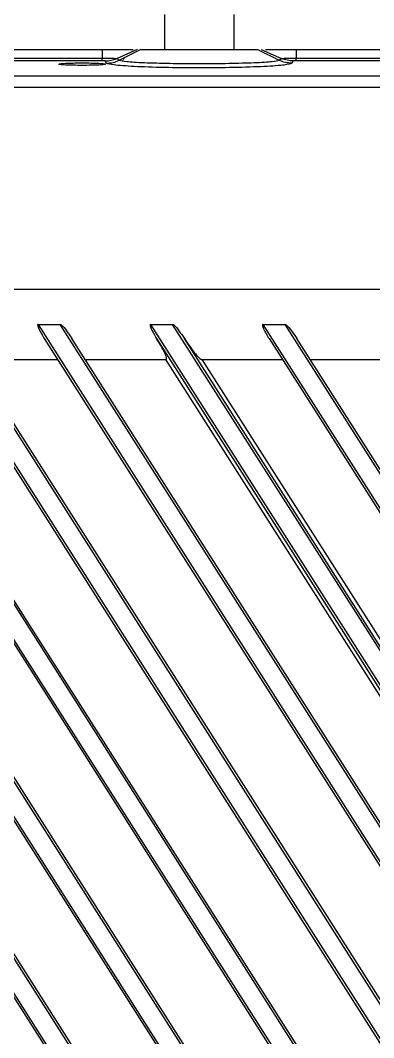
# Model space of a CAD drawing. Header units: millimetres. Extents: x 620 to 19791, y 2539 to 6969.
# Drawn here: x 17536.7 to 17566.9, y 5402.2 to 5489.1 of the extents above; entities that cross this region are included whole.
import ezdxf

# ---------------------------------------------------------------- set-up
doc = ezdxf.new("R2010")
doc.units = ezdxf.units.MM

# ---------------------------------------------------------------- blocks, each defined once
blk = doc.blocks.new('tgd')
at = {"color": 7, "linetype": 'Continuous', "lineweight": 25}
for p, q in [((18214.503, 5054.606), (18214.503, 5051.606)), ((18220.453, 5051.606), (18220.453, 5054.606)), ((18165.619, 5051.606), (18209.185, 5051.606)), ((18209.185, 5051.606), (18209.185, 5050.881)), ((18212.174, 5051.606), (18210.453, 5050.851)), ((18222.459, 5051.606), (18224.303, 5050.701)), ((18222.782, 5051.606), (18224.503, 5050.851)), ((18225.771, 5051.606), (18225.771, 5050.881)), ((18225.771, 5051.606), (18269.337, 5051.606)), ((18165.619, 5050.881), (18209.185, 5050.881)), ((18209.185, 5050.656), (18165.619, 5050.656)), ((18209.185, 5050.656), (18209.185, 5050.881)), ((18209.556, 5050.446), (18209.451, 5050.642)), ((18210.935, 5050.693), (18210.928, 5050.624)), ((18211.06, 5050.901), (18210.943, 5050.766)), ((18224.303, 5050.701), (18224.503, 5050.851)), ((18225.504, 5050.642), (18225.4, 5050.446)), ((18225.771, 5050.656), (18225.771, 5050.881)), ((18225.771, 5050.881), (18269.337, 5050.881)), ((18269.347, 5050.656), (18225.771, 5050.656)), ((18166.074, 5049.369), (18268.882, 5049.369)), ((18266.891, 5048.37), (18168.065, 5048.37)), ((18189.715, 5031.151), (18263.646, 5031.151)), ((18194.104, 5028.149), (18289.269, 4878.766)), ((18289.269, 4881.744), (18195.998, 5028.15)), ((18203.704, 5028.151), (18205.601, 5028.151)), ((18203.704, 5028.151), (18289.269, 4893.841)), ((18289.269, 4896.819), (18205.601, 5028.151)), ((18213.308, 5028.151), (18215.205, 5028.151)), ((18213.308, 5028.151), (18289.269, 4908.917)), ((18289.269, 4911.894), (18215.205, 5028.151)), ((18222.912, 5028.151), (18224.809, 5028.151)), ((18222.912, 5028.151), (18289.269, 4923.992)), ((18289.269, 4926.97), (18224.809, 5028.151)), ((18289.269, 4863.69), (18185.104, 5027.196)), ((18186.76, 5027.575), (18289.269, 4866.668)), ((18289.437, 4866.776), (18187.815, 5026.29)), ((18194.627, 5026.95), (18289.1, 4878.658)), ((18289.437, 4881.851), (18196.998, 5026.951)), ((18204.231, 5026.951), (18289.1, 4893.734)), ((18289.437, 4896.926), (18206.603, 5026.951)), ((18213.835, 5026.951), (18289.1, 4908.809)), ((18289.437, 4912.002), (18216.207, 5026.951)), ((18223.439, 5026.951), (18289.1, 4923.884)), ((18289.437, 4927.077), (18225.811, 5026.951)), ((18185.778, 5025.765), (18289.1, 4863.583)), ((18198.145, 5025.151), (18205.378, 5025.151)), ((18207.749, 5025.151), (18214.626, 5025.151)), ((18288.847, 4908.648), (18214.626, 5025.151)), ((18217.709, 5025.151), (18224.586, 5025.151)), ((18217.709, 5025.151), (18289.69, 4912.163)), ((18226.957, 5025.151), (18234.19, 5025.151)), ((18289.269, 4848.615), (18178.104, 5023.108)), ((18289.269, 4851.593), (18179.71, 5023.565)), ((18289.437, 4851.7), (18180.346, 5022.939)), ((18178.885, 5021.51), (18289.1, 4848.508)), ((18289.269, 4836.517), (18174.516, 5016.643)), ((18289.269, 4833.54), (18174.171, 5014.206)), ((18289.437, 4836.625), (18175.881, 5014.872)), ((18175.582, 5011.62), (18289.1, 4833.432))]:
    blk.add_line(p, q, dxfattribs=at)
at = {"color": 7, "linetype": 'Continuous', "lineweight": 25, "flags": 128}
blk.add_lwpolyline([(18212.497, 5051.606), (18211.575, 5051.153), (18210.653, 5050.701)], dxfattribs=at)
at = {"color": 7, "linetype": 'Continuous', "lineweight": 25}
for points, knots in [([(18209.185, 5051.606), (18209.553, 5051.606), (18210.296, 5051.606), (18211.262, 5051.606), (18211.643, 5051.606), (18211.824, 5051.606)], [0, 0, 0, 0, 0.340806, 0.687643, 1, 1, 1, 1]), ([(18212.497, 5051.606), (18212.62, 5051.606), (18212.864, 5051.606), (18214.042, 5051.606), (18215.633, 5051.606), (18217.478, 5051.606), (18219.323, 5051.606), (18220.914, 5051.606), (18222.092, 5051.606), (18222.336, 5051.606), (18222.459, 5051.606)], [0, 0, 0, 0, 0.126064, 0.251365, 0.37584, 0.5, 0.624158, 0.748634, 0.873935, 1, 1, 1, 1]), ([(18223.132, 5051.606), (18223.321, 5051.606), (18223.712, 5051.606), (18224.681, 5051.606), (18225.413, 5051.606), (18225.771, 5051.606)], [0, 0, 0, 0, 0.321414, 0.668155, 1, 1, 1, 1]), ([(18209.185, 5050.881), (18209.344, 5050.88), (18209.663, 5050.879), (18210.073, 5050.873), (18210.367, 5050.863), (18210.424, 5050.855), (18210.453, 5050.851)], [0, 0, 0, 0, 0.249933, 0.49964, 0.74952, 1, 1, 1, 1]), ([(18209.451, 5050.642), (18209.448, 5050.643), (18209.44, 5050.647), (18209.395, 5050.651), (18209.341, 5050.653), (18209.292, 5050.655), (18209.239, 5050.656), (18209.203, 5050.656), (18209.185, 5050.656)], [0, 0, 0, 0, 0.220985, 0.472531, 0.605069, 0.742633, 0.872549, 1, 1, 1, 1]), ([(18209.451, 5050.644), (18209.612, 5050.654), (18209.955, 5050.674), (18210.279, 5050.79), (18210.453, 5050.851)], [0, 0, 0, 0, 0.466595, 1, 1, 1, 1]), ([(18209.556, 5050.446), (18209.746, 5050.457), (18210.126, 5050.48), (18210.477, 5050.627), (18210.653, 5050.701)], [0, 0, 0, 0, 0.5000021, 1, 1, 1, 1]), ([(18210.453, 5050.851), (18210.485, 5050.826), (18210.548, 5050.776), (18210.618, 5050.726), (18210.653, 5050.701)], [0, 0, 0, 0, 0.4995176, 1, 1, 1, 1]), ([(18210.653, 5050.701), (18210.796, 5050.664), (18211.083, 5050.589), (18212.688, 5050.496), (18214.895, 5050.434), (18217.478, 5050.413), (18220.061, 5050.434), (18222.268, 5050.496), (18223.873, 5050.589), (18224.159, 5050.664), (18224.303, 5050.701)], [0, 0, 0, 0, 0.125541, 0.25062, 0.375387, 0.5, 0.624612, 0.749379, 0.874458, 1, 1, 1, 1]), ([(18225.4, 5050.446), (18225.209, 5050.457), (18224.829, 5050.48), (18224.478, 5050.627), (18224.303, 5050.701)], [0, 0, 0, 0, 0.500701, 1, 1, 1, 1]), ([(18224.503, 5050.851), (18224.532, 5050.855), (18224.589, 5050.863), (18224.883, 5050.873), (18225.293, 5050.879), (18225.612, 5050.88), (18225.771, 5050.881)], [0, 0, 0, 0, 0.250475, 0.500353, 0.750064, 1, 1, 1, 1]), ([(18225.504, 5050.642), (18225.332, 5050.65), (18224.988, 5050.668), (18224.665, 5050.79), (18224.503, 5050.851)], [0, 0, 0, 0, 0.49994, 1, 1, 1, 1]), ([(18225.771, 5050.656), (18225.737, 5050.656), (18225.669, 5050.655), (18225.581, 5050.652), (18225.53, 5050.648), (18225.506, 5050.645), (18225.505, 5050.643), (18225.504, 5050.642)], [0, 0, 0, 0, 0.239381, 0.48092, 0.726937, 0.861773, 1, 1, 1, 1]), ([(18205.478, 5050.367), (18205.508, 5050.381), (18205.568, 5050.408), (18206.029, 5050.443), (18206.686, 5050.466), (18207.47, 5050.475), (18208.254, 5050.467), (18208.924, 5050.444), (18209.294, 5050.414), (18209.456, 5050.388), (18209.471, 5050.374), (18209.478, 5050.367)], [0, 0, 0, 0, 0.125441, 0.24983, 0.373602, 0.498412, 0.62314, 0.747559, 0.873244, 0.936089, 1, 1, 1, 1]), ([(18209.478, 5050.367), (18209.448, 5050.353), (18209.388, 5050.326), (18208.927, 5050.291), (18208.27, 5050.268), (18207.486, 5050.26), (18206.702, 5050.268), (18206.032, 5050.291), (18205.662, 5050.32), (18205.5, 5050.346), (18205.485, 5050.36), (18205.478, 5050.367)], [0, 0, 0, 0, 0.125441, 0.24983, 0.373603, 0.498413, 0.623139, 0.747558, 0.873243, 0.936089, 1, 1, 1, 1]), ([(18225.4, 5050.446), (18225.253, 5050.394), (18224.957, 5050.289), (18223.12, 5050.157), (18220.521, 5050.068), (18217.456, 5050.037), (18214.397, 5050.069), (18211.811, 5050.158), (18209.994, 5050.29), (18209.701, 5050.394), (18209.556, 5050.446)], [0, 0, 0, 0, 0.12294, 0.248463, 0.375337, 0.500775, 0.6265, 0.753014, 0.878092, 1, 1, 1, 1]), ([(18203.704, 5028.151), (18203.696, 5028.147), (18203.684, 5028.14), (18203.674, 5028.128), (18203.668, 5028.115), (18203.665, 5028.054), (18203.704, 5027.935), (18203.864, 5027.541), (18204.065, 5027.217), (18204.231, 5026.951)], [0, 0, 0, 0, 0.019687, 0.028154, 0.036204, 0.051518, 0.160477, 0.308571, 1, 1, 1, 1]), ([(18205.601, 5028.151), (18205.616, 5028.149), (18205.648, 5028.146), (18205.869, 5028.005), (18206.167, 5027.576), (18206.449, 5027.172), (18206.603, 5026.951)], [0, 0, 0, 0, 0.02847, 0.059006, 0.486064, 1, 1, 1, 1]), ([(18213.308, 5028.151), (18213.3, 5028.147), (18213.288, 5028.14), (18213.278, 5028.128), (18213.272, 5028.115), (18213.269, 5028.054), (18213.308, 5027.935), (18213.468, 5027.541), (18213.669, 5027.217), (18213.835, 5026.951)], [0, 0, 0, 0, 0.019687, 0.028154, 0.036204, 0.051518, 0.160477, 0.308571, 1, 1, 1, 1]), ([(18215.205, 5028.151), (18215.22, 5028.149), (18215.252, 5028.146), (18215.473, 5028.005), (18215.771, 5027.576), (18216.053, 5027.172), (18216.207, 5026.951)], [0, 0, 0, 0, 0.02847, 0.059006, 0.486064, 1, 1, 1, 1]), ([(18222.912, 5028.151), (18222.904, 5028.147), (18222.893, 5028.14), (18222.882, 5028.128), (18222.876, 5028.115), (18222.873, 5028.054), (18222.912, 5027.935), (18223.072, 5027.541), (18223.273, 5027.217), (18223.439, 5026.951)], [0, 0, 0, 0, 0.019687, 0.028154, 0.036204, 0.051518, 0.160477, 0.308571, 1, 1, 1, 1]), ([(18224.809, 5028.151), (18224.824, 5028.149), (18224.856, 5028.146), (18225.077, 5028.005), (18225.375, 5027.576), (18225.657, 5027.172), (18225.811, 5026.951)], [0, 0, 0, 0, 0.02847, 0.059006, 0.486064, 1, 1, 1, 1]), ([(18214.626, 5025.151), (18214.631, 5025.151), (18214.639, 5025.152), (18214.651, 5025.156), (18214.66, 5025.163), (18214.671, 5025.176), (18214.68, 5025.202), (18214.685, 5025.39), (18214.392, 5026.002), (18214.072, 5026.547), (18213.835, 5026.951)], [0, 0, 0, 0, 0.006371, 0.012177, 0.01782, 0.023738, 0.037753, 0.056225, 0.300884, 1, 1, 1, 1]), ([(18216.207, 5026.951), (18216.476, 5026.551), (18216.862, 5025.979), (18217.349, 5025.399), (18217.57, 5025.21), (18217.656, 5025.159), (18217.693, 5025.153), (18217.709, 5025.151)], [0, 0, 0, 0, 0.612485, 0.87529, 0.953429, 0.980192, 1, 1, 1, 1])]:
    blk.add_open_spline(points, degree=3, knots=knots, dxfattribs=at)
blk = doc.blocks.new('*U206')
blk.add_blockref('tgd', (-18292.478, -4886.103))
blk = doc.blocks.new('*U207')
at = {"color": 0, "linetype": 'ByBlock', "lineweight": -2, "transparency": 16777216}
blk.add_blockref('*U206', (0, 1350), dxfattribs=at)

msp = doc.modelspace()

# ---------------------------------------------------------------- block references
msp.add_blockref('*U207', (17626.96016, 3971.06063))

doc.saveas('drawing.dxf')
